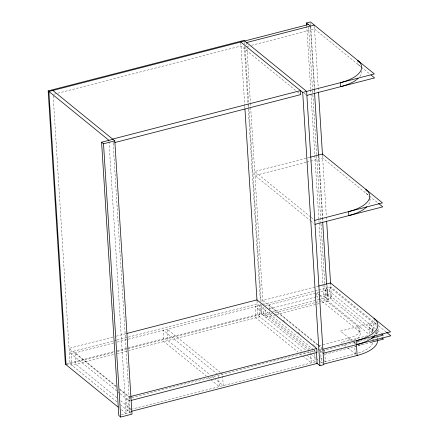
<?xml version="1.0" encoding="UTF-8"?>
<svg xmlns="http://www.w3.org/2000/svg" width="439" height="439" viewBox="0 0 439 439"><rect width="100%" height="100%" fill="white"/><g stroke="black" fill="none" stroke-linecap="round" stroke-linejoin="round"><path stroke-width="0.33" stroke-dasharray="2.19 1.65" d="M53.75 94.27L57.07 93.414M57.734 93.244L240.978 45.985L297.038 91.597M246.855 46.534L248.847 46.024M251.503 45.338L314.565 29.073L360.787 66.684M112.85 143.07L114.178 142.73M309.813 157.288L254.719 171.495L310.505 216.888M306.082 162.298L254.966 175.479L310.225 220.438M306.746 162.128L322.676 158.018L368.903 195.629M112.883 337.048L69.066 348.346L116.132 386.649M116.203 336.192L126.163 333.624M318.588 286.058L262.829 300.441L317.556 344.972M116.45 340.176L69.313 352.336L117.636 391.654M117.114 340.005L257.205 303.876L313.435 349.631M113.734 342.941L71.244 353.9L71.958 365.286L114.447 354.328M117.054 342.085L127.678 339.347M128.342 339.177L259.131 305.445L259.85 316.832L129.055 350.563M263.082 304.425L330.786 286.963L378.078 325.442M265.008 305.994L327.637 289.844L328.356 301.225L321.101 303.097M269.211 308.963L316.02 296.89M322.967 284.615L323.702 296.232L327.648 295.211L331.505 298.35L275.006 312.919M66.69 363.816L113.816 351.661M117.131 350.805L261.156 313.66L305.994 350.146M66.08 364.738L113.866 352.413M117.169 351.562L127.14 348.989M127.793 348.824L269.837 312.189M272.498 311.503L325.628 297.801L324.855 285.504M117.103 353.642L128.391 350.734M272.432 313.583L263.795 315.811L263.197 306.246M275.615 314.829L265.727 317.381L265.134 308.002M276.274 314.659L320.443 303.267M319.082 345.762L348.989 338.046A19.497 8.209 -3.6 0 0 357.939 326.589L319.515 295.321M119.836 389.662L128.825 396.977L130.153 396.631M367.344 335.736L341.163 342.486L342.195 343.325M131.245 397.745L126.597 398.947L127.315 410.328L131.963 409.132M131.909 397.575L314.489 350.487L315.202 361.873L132.627 408.961M319.982 349.576L321.935 349.076M129.856 400.17L128.528 400.511L129.242 411.897L130.57 411.557M369.424 338.678L320.64 351.26L321.359 362.647L355.211 353.916A32.074 13.505 -3.6 0 0 356.331 353.614M324.844 354.229L369.676 342.661M121.438 414.795L130.07 412.572L113.048 142.044M361.319 67.118L369.819 74.032M304.238 93.227L306.362 94.956M297.571 92.031L299.683 93.754M369.429 196.063L377.935 202.977M311.037 217.321L314.758 220.345M310.757 220.872L313.945 223.467M378.605 325.87L386.046 331.922M375.323 328.641L325.711 288.275L326.429 299.661L369.413 334.633M377.441 330.364L380.624 332.954M373.457 330.902L327.889 293.828L316.607 296.737L318.709 298.449M375.575 332.625L377.694 334.353M372.299 332.751L330.375 298.641L329.662 287.254L373.177 322.66A36.475 15.36 -3.6 0 1 376.508 327.088M323.702 296.232L327.554 299.371L326.654 285.021M318.988 294.893L316.354 292.753L316.563 296.073M319.235 298.877L358.191 330.572A19.497 8.209 -3.6 0 1 354.224 340.296M352.303 340.746L340.45 331.099L373.177 322.66L373.682 330.699M354.361 342.42L356.424 344.099M344.258 345.005L345.8 346.261M347.864 347.935L357.137 355.486M317.704 344.637L268.959 304.973L269.294 310.335M318.231 345.07L322.089 348.204M318.088 345.4L322.336 348.862M282.985 320.168L286.162 322.758M297.818 332.241L301 334.825M312.656 344.313L315.833 346.898M319.334 349.746L322.336 352.188M317.809 348.956L323.12 353.28M313.792 349.921L316.969 352.506M309.939 349.126L269.672 316.36L269.337 311.004M312.063 350.849L313.649 352.144M320.536 357.747L323.719 360.337M324.245 360.765L325.304 361.626L324.844 354.262M309.484 350.646L255.18 306.46L255.899 317.847L298.076 352.166M307.948 351.738L310.23 353.593M310.763 354.026L322.802 363.821M302.027 351.151L257.918 315.262L256.952 299.892M303.997 352.753L317.134 363.443M300.183 353.883L302.29 355.601M302.822 356.029L311.256 362.888L310.538 351.507M220.411 372.491L167.16 329.162L167.879 340.549L210.056 374.868M220.938 372.92L222.518 374.204L223.237 385.59L214.797 378.731M217.514 374.368L163.209 330.183L163.928 341.569L206.105 375.888M212.163 376.585L214.27 378.297M208.212 377.6L210.325 379.318M210.852 379.746L219.286 386.611L218.567 375.224M116.313 386.342L75.19 352.885L75.909 364.271L117.032 397.729M119.479 388.916L130.548 397.926M117.97 391.923L119.743 393.366M120.088 393.646L129.077 400.961L128.825 396.977M120.72 400.73L130.74 408.885M116.785 401.762L70.031 363.717L53.179 95.921M120.505 404.791L131.031 413.357M121.34 409.697L126.119 413.587L108.971 141.012M369.918 198.527L370 199.855M376.98 330.885L377.194 334.238M377.403 337.586L377.529 339.594M357.829 60.494L358.076 64.478A37.732 15.886 -3.6 0 1 360.249 66.69M365.939 189.439L366.192 193.423A37.732 15.886 -3.6 0 1 368.765 196.217M374.05 318.385L374.302 322.369A37.732 15.886 -3.6 0 1 376.876 325.162M372.464 329.146L372.629 331.824M373.051 338.524L373.177 340.532M369.857 333.728L369.226 323.68A32.074 13.505 -3.6 0 1 371.745 332.35M359.909 329.914L360.161 333.898M357.939 326.589L358.191 330.572M354.58 343.869L354.492 342.53A32.074 13.505 -3.6 0 0 356.709 341.91M355.211 353.916L354.75 346.547A32.074 13.505 -3.6 0 0 355.864 346.212M348.989 338.046L349.235 342.03M314.395 26.417L318.484 91.356M322.511 155.362L326.347 216.372M326.391 217.053L326.605 220.471M330.54 282.979L331.505 298.35M310.543 23.316L314.714 89.583M314.758 90.264L314.884 92.316M318.884 155.85L323.005 221.432M327.006 284.966L327.648 295.211M310.362 26.104L314.275 88.272M314.319 88.958L314.533 92.371M318.527 155.905L322.396 217.387M322.44 218.073L322.654 221.486M308.606 27.267L312.563 90.121M312.606 90.802L312.82 94.22M312.864 94.901L320.942 223.336M320.986 224.016L324.811 284.818M306.68 25.703L310.675 89.232M310.719 89.918L310.933 93.331M310.977 94.017L314.801 154.819M314.845 155.499L319.06 222.452M319.104 223.133L322.928 283.934M324.591 350.24L324.8 353.593M246.603 42.55L246.817 45.87M246.992 48.696L250.389 102.666M250.433 103.352L250.647 106.765M250.691 107.451L263.038 303.761M244.764 42.347L244.978 45.76M245.022 46.446L261.095 301.944M261.265 304.677L261.869 314.242M244.347 46.545L248.002 104.614M248.046 105.3L248.26 108.713M248.304 109.399L260.382 301.363M260.552 304.095L261.156 313.66M240.77 42.665L244.726 105.536M244.77 106.216L244.896 108.263M376.7 330.693A36.475 15.36 -3.6 0 1 376.536 331.302M376.316 331.911A36.475 15.36 -3.6 0 1 374.884 334.326M373.891 334.046A36.475 15.36 -3.6 0 1 374.494 334.562M376.717 337.317A36.475 15.36 -3.6 0 1 377.227 338.474M372.7 343.199A32.074 13.505 -3.6 0 1 357.428 353.296M372.673 338.447A32.074 13.505 -3.6 0 1 373.024 339.479M359.837 340.862A32.074 13.505 -3.6 0 1 357.78 341.58M353.664 340.549A19.497 8.209 -3.6 0 1 353.082 340.79M372.574 334.732A32.074 13.505 -3.6 0 1 372.431 335.264M362.027 344.072A32.074 13.505 -3.6 0 1 361.077 344.467M360.09 344.845A32.074 13.505 -3.6 0 1 358.032 345.564M369.473 327.664A32.074 13.505 -3.6 0 1 372.557 332.082M378.111 328.8A37.732 15.886 -3.6 0 1 376.069 334.436M369.819 198.62A37.732 15.886 -3.6 0 1 367.959 205.49M361.884 70.909A37.732 15.886 -3.6 0 1 359.338 77.154"/><path stroke-width="0.66" d="M306.636 25.018L306.51 22.971L310.455 21.95L374.352 73.939L302.696 92.42L240.726 42.001M118.151 407.107L65.367 364.156L48.175 90.895L243.963 40.399L306.641 91.4L323.834 364.661L319.888 365.682L316.711 363.097M308.436 24.535L48.888 91.477L66.08 364.738M246.603 42.55L314.313 25.089M112.603 139.086L300.49 90.626L300.742 94.61L114.842 142.554M52.839 90.456L114.804 140.875L131.996 414.142L120.714 417.05L118.782 415.481L101.59 142.22L112.878 139.311M101.59 142.22L103.522 143.789L114.804 140.875M306.894 95.384L374.604 77.922L370.884 74.899M310.477 157.113L322.424 154.034L382.462 202.884L314.758 220.345M315.004 224.334L382.715 206.868L378.462 203.411M126.827 333.453L256.952 299.892L316.717 348.517L316.969 352.506L131.069 400.445M318.588 286.058L330.54 282.979L390.578 331.829L322.868 349.29M130.817 396.461L316.717 348.517M371.405 338.167L383.269 335.111L381.683 333.816M323.12 353.28L390.825 335.813L386.578 332.356M370.335 342.491L383.521 339.095L381.93 337.8M131.234 411.387L317.134 363.443L316.415 352.056M323.949 364.046L357.137 355.486A36.475 15.36 -3.6 0 0 377.573 340.263M306.51 22.971L310.362 26.104M48.175 90.895L108.927 140.326M356.424 344.099L357.137 355.486M318.527 92.036L322.478 154.885M326.649 221.152L330.562 283.32M314.576 93.057L318.489 155.225M322.698 222.172L326.611 284.34M302.696 92.42L319.888 365.682M244.94 108.949L256.974 300.232M103.522 143.789L120.714 417.05M374.999 335.654A37.732 15.886 -3.6 0 1 356.973 344.544L356.72 340.56A37.732 15.886 -3.6 0 0 374.05 318.385M366.889 206.709A37.732 15.886 -3.6 0 1 348.862 215.598L348.61 211.614A37.732 15.886 -3.6 0 0 365.939 189.439M357.829 60.494A37.732 15.886 -3.6 0 1 340.499 82.669L340.746 86.653A37.732 15.886 -3.6 0 0 358.158 78.362"/></g></svg>
